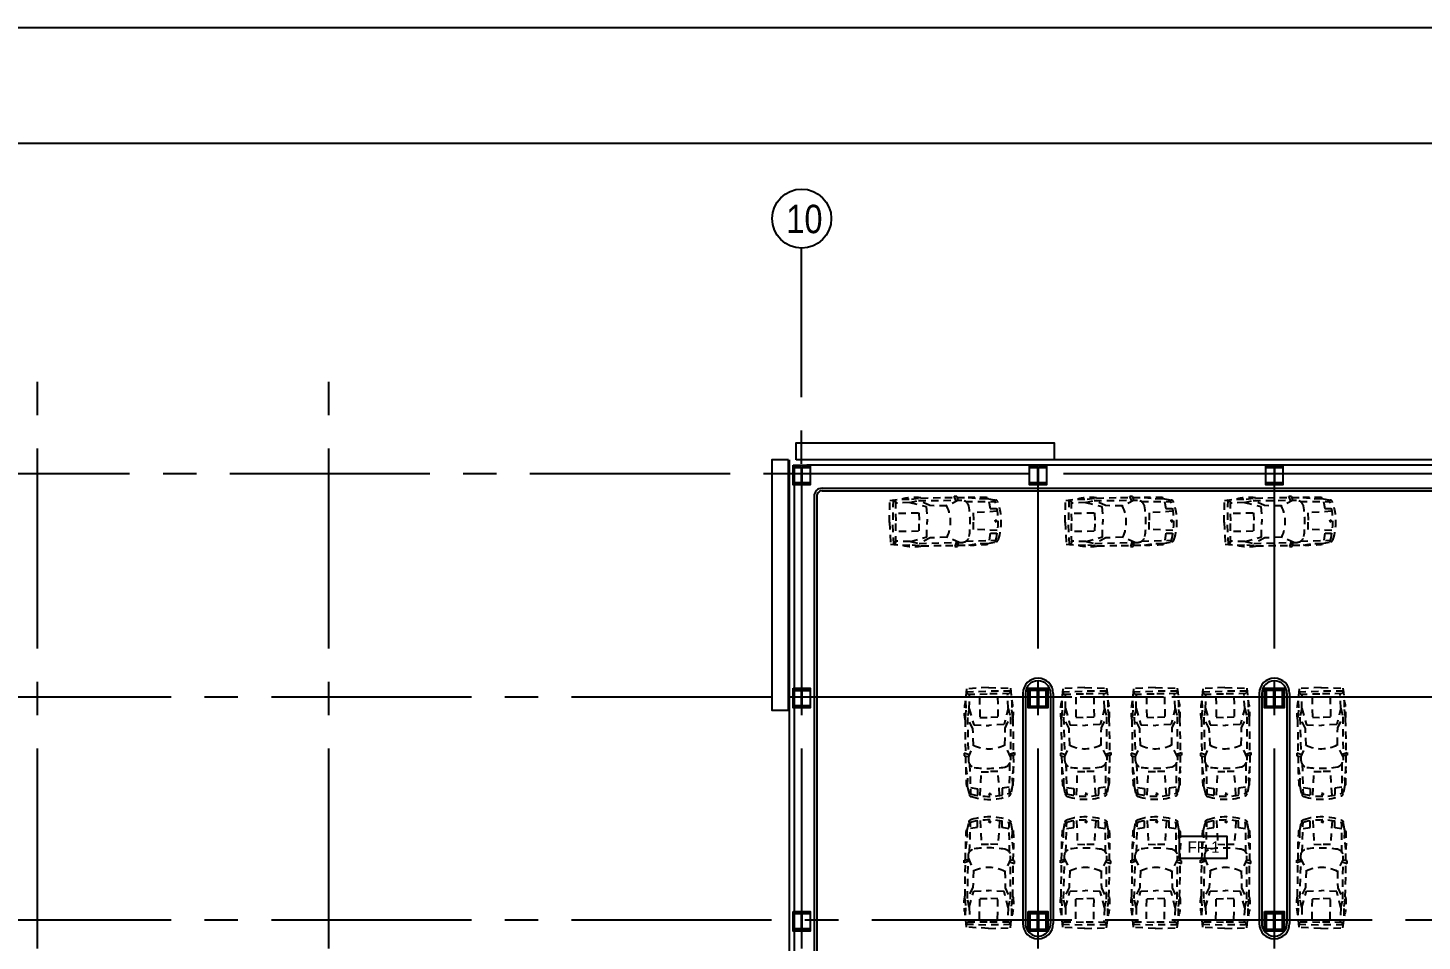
# Model space of a CAD drawing. Header units: millimetres. Extents: x 2148 to 2681, y 758 to 986.
# Drawn here: x 2621.02 to 2647.56, y 968.84 to 986.24 of the extents above; entities that cross this region are included whole.
import ezdxf

# ---------------------------------------------------------------- set-up
doc = ezdxf.new("R2010")
doc.units = ezdxf.units.MM
for name, pattern in [('CENTER', [2, 1.25, -0.25, 0.25, -0.25]), ('CENTER2', [28.575, 19.05, -3.175, 3.175, -3.175]), ('HIDDEN', [0.375, 0.25, -0.125])]:
    doc.linetypes.add(name, pattern=pattern)
for name, color, linetype in [('CL', 1, 'CENTER'), ('cladding', 2, 'Continuous'), ('COL-EX', 2, 'Continuous'), ('COL-IN', 2, 'Continuous'), ('D', 1, 'Continuous'), ('DIM', 20, 'Continuous'), ('DR', 7, 'Continuous'), ('FIXTURE', 1, 'Continuous'), ('HATCH', 8, 'Continuous'), ('S_GRID LINES', 252, 'Continuous'), ('TEXT', 6, 'Continuous'), ('wall', 4, 'Continuous')]:
    doc.layers.add(name, color=color, linetype=linetype)
doc.styles.add('ARIALNW', font='ARIALN.TTF')
doc.styles.add('MMTX$0$ESMX$0$X-OPTA1D', font='x-opta1d')

# ---------------------------------------------------------------- blocks, each defined once
blk = doc.blocks.new('A$C1DB67A09')
at = {"layer": 'Defpoints', "ltscale": 0.5, "elevation": 0}
blk.add_lwpolyline([(7.292, -83.48), (108.892, -83.48), (108.892, -7.28), (7.292, -7.28)], close=True, dxfattribs=at)
at = {"layer": 'wall', "color": 16, "linetype": 'ByBlock', "ltscale": 1.5, "elevation": 0}
blk.add_lwpolyline([(9.492, -81.28), (106.692, -81.28), (106.692, -9.48), (9.492, -9.48)], close=True, dxfattribs=at)
blk = doc.blocks.new('CAR-PL4')
at = {"layer": 'DR', "color": 8, "linetype": 'HIDDEN'}
for p, q in [((-1.106, -0.352), (-1.073, -0.343)), ((-1.084, -0.357), (-1.024, -0.06)), ((-1.074, -0.615), (-1.084, -0.357)), ((-0.972, -0.074), (-1.039, -0.108)), ((-0.991, -1.103), (-0.972, -0.074)), ((-0.973, -0.292), (-0.73, -0.253)), ((-0.73, -0.253), (-0.73, -0.034)), ((-0.637, -0.02), (-0.591, -0.835)), ((-0.34, -0.081), (-0.31, -0.024)), ((-0.307, -0.073), (-0.34, -0.081)), ((-0.303, -0.073), (-0.271, -0.081)), ((-0.271, -0.081), (-0.301, -0.024)), ((0.027, -0.02), (-0.019, -0.835)), ((0.12, -0.253), (0.119, -0.034)), ((0.362, -0.292), (0.12, -0.253)), ((0.361, -0.074), (0.428, -0.108)), ((0.381, -1.103), (0.361, -0.074)), ((0.473, -0.357), (0.413, -0.06)), ((0.495, -0.352), (0.462, -0.343)), ((0.463, -0.615), (0.473, -0.357)), ((-1.127, -1.001), (-1.074, -0.615)), ((-0.591, -0.835), (-0.295, -0.833)), ((-0.019, -0.835), (-0.316, -0.833)), ((0.516, -1.001), (0.463, -0.615)), ((-1.174, -1.393), (-1.024, -1.365)), ((-1.174, -1.485), (-1.174, -1.393)), ((-0.999, -1.426), (-1.174, -1.485)), ((-1.13, -1.385), (-1.127, -1.001)), ((-1.047, -2.715), (-1.033, -1.437)), ((-1.032, -1.366), (-1.03, -1.221)), ((-1.032, -1.337), (-0.843, -1.75)), ((0.421, -1.337), (0.232, -1.75)), ((0.388, -1.426), (0.563, -1.485)), ((0.563, -1.393), (0.414, -1.365)), ((0.421, -1.366), (0.42, -1.221)), ((0.436, -2.715), (0.422, -1.437)), ((0.519, -1.385), (0.516, -1.001)), ((0.563, -1.485), (0.563, -1.393)), ((-1.133, -1.81), (-1.13, -1.47)), ((-1.128, -2.637), (-1.133, -1.81)), ((-0.843, -1.75), (-0.863, -2.33)), ((0.232, -1.75), (0.252, -2.33)), ((0.517, -2.637), (0.522, -1.81)), ((0.522, -1.81), (0.52, -1.47)), ((-0.863, -2.33), (-1.041, -2.697)), ((0.252, -2.33), (0.43, -2.697)), ((-1.094, -2.961), (-1.128, -2.637)), ((-0.98, -3.015), (-1.047, -2.715)), ((-0.98, -3.015), (-0.828, -2.453)), ((-0.828, -2.453), (-0.302, -2.428)), ((-0.618, -2.711), (-0.304, -2.7)), ((-0.616, -3.41), (-0.618, -2.711)), ((0.217, -2.453), (-0.309, -2.428)), ((0.007, -2.711), (-0.306, -2.7)), ((0.005, -3.41), (0.007, -2.711)), ((0.369, -3.015), (0.217, -2.453)), ((0.369, -3.015), (0.436, -2.715)), ((0.483, -2.961), (0.517, -2.637)), ((-1.102, -3.289), (-1.094, -2.961)), ((-1.059, -3.702), (-1.102, -3.289)), ((-0.98, -3.015), (-0.962, -3.514)), ((0.369, -3.015), (0.351, -3.514)), ((0.448, -3.702), (0.491, -3.289)), ((0.491, -3.289), (0.483, -2.961)), ((-1.076, -3.594), (-0.301, -3.614)), ((-1.074, -3.597), (-1.032, -3.514)), ((-0.304, -3.733), (-1.059, -3.702)), ((-1.032, -3.514), (-0.302, -3.514)), ((0.465, -3.594), (-0.31, -3.614)), ((0.421, -3.514), (-0.309, -3.514)), ((-0.307, -3.733), (0.448, -3.702)), ((0.463, -3.597), (0.421, -3.514))]:
    blk.add_line(p, q, dxfattribs=at)
for centre, radius, start, end in [((-0.926, -0.08), 0.1, 99.1082, 168.6925), ((-0.305, -2.397), 2.416, 73.9881, 106.0119), ((-0.305, -1.881), 2.004, 71.4744, 108.5256), ((0.315, -0.08), 0.1, 11.3075, 80.8918), ((4.35, -0.819), 5.477, 175.0805, 181.8902), ((-4.96, -0.819), 5.477, 358.1098, 4.9195), ((-0.305, -4.704), 3.756, 81.9077, 98.0923), ((-0.772, -1.237), 0.259, 103.928, 176.4903), ((0.161, -1.237), 0.259, 3.5097, 76.072), ((-0.305, -2.814), 1.192, 63.3754, 116.6246), ((0.437, -2.887), 1.591, 170.8054, 194.642), ((-1.048, -2.887), 1.591, 345.358, 9.1946)]:
    blk.add_arc(centre, radius, start, end, dxfattribs=at)

msp = doc.modelspace()

# ---------------------------------------------------------------- linework, layer by layer
at = {"ltscale": 0.5}
msp.add_lwpolyline([(2642.9408947, 970.8430129), (2643.8430535, 970.8430129), (2643.8430535, 970.4159811), (2642.9408947, 970.4159811)], close=True, dxfattribs=at)
msp.add_circle((2635.7489709, 982.6047522, 0), 0.5634965)
at = {"layer": 'CL', "color": 1, "linetype": 'ByBlock', "ltscale": 0.5, "elevation": 0}
for points in [[(2635.6438111, 978.0094214), (2635.6438111, 978.3302787), (2640.5591566, 978.3302787), (2640.5591566, 978.0094214)], [(2635.4985175, 978.0094214), (2635.1776602, 978.0094214), (2635.1776602, 973.2385055), (2635.4985175, 973.2385055)]]:
    msp.add_lwpolyline(points, close=True, dxfattribs=at)
at = {"layer": 'cladding', "elevation": 0}
for points in [[(2635.5839329, 977.906811), (2635.9089329, 977.906811), (2635.9089329, 977.531811), (2635.5839329, 977.531811)], [(2640.0839329, 977.906811), (2640.4089329, 977.906811), (2640.4089329, 977.531811), (2640.0839329, 977.531811)], [(2644.5839329, 977.906811), (2644.9089329, 977.906811), (2644.9089329, 977.531811), (2644.5839329, 977.531811)], [(2635.5839329, 973.656811), (2635.9089329, 973.656811), (2635.9089329, 973.281811), (2635.5839329, 973.281811)], [(2640.0589329, 973.656811), (2640.4339329, 973.656811), (2640.4339329, 973.281811), (2640.0589329, 973.281811)], [(2644.5589329, 973.656811), (2644.9339329, 973.656811), (2644.9339329, 973.281811), (2644.5589329, 973.281811)], [(2635.5839329, 969.406811), (2635.9089329, 969.406811), (2635.9089329, 969.031811), (2635.5839329, 969.031811)], [(2640.0589329, 969.406811), (2640.4339329, 969.406811), (2640.4339329, 969.031811), (2640.0589329, 969.031811)], [(2644.5589329, 969.406811), (2644.9339329, 969.406811), (2644.9339329, 969.031811), (2644.5589329, 969.031811)]]:
    msp.add_lwpolyline(points, close=True, dxfattribs=at)
at = {"layer": 'COL-EX', "elevation": 0}
for points in [[(2635.7564709, 977.864311), (2635.8989709, 977.864311), (2635.8989709, 977.894311), (2635.5989709, 977.894311), (2635.5989709, 977.864311), (2635.7414709, 977.864311), (2635.7414709, 977.574311), (2635.5989709, 977.574311), (2635.5989709, 977.544311), (2635.8989709, 977.544311), (2635.8989709, 977.574311), (2635.7564709, 977.574311)], [(2640.2564709, 977.864311), (2640.3989709, 977.864311), (2640.3989709, 977.894311), (2640.0989709, 977.894311), (2640.0989709, 977.864311), (2640.2414709, 977.864311), (2640.2414709, 977.574311), (2640.0989709, 977.574311), (2640.0989709, 977.544311), (2640.3989709, 977.544311), (2640.3989709, 977.574311), (2640.2564709, 977.574311)], [(2644.7564709, 977.864311), (2644.8989709, 977.864311), (2644.8989709, 977.894311), (2644.5989709, 977.894311), (2644.5989709, 977.864311), (2644.7414709, 977.864311), (2644.7414709, 977.574311), (2644.5989709, 977.574311), (2644.5989709, 977.544311), (2644.8989709, 977.544311), (2644.8989709, 977.574311), (2644.7564709, 977.574311)], [(2635.7564709, 973.614311), (2635.8989709, 973.614311), (2635.8989709, 973.644311), (2635.5989709, 973.644311), (2635.5989709, 973.614311), (2635.7414709, 973.614311), (2635.7414709, 973.324311), (2635.5989709, 973.324311), (2635.5989709, 973.294311), (2635.8989709, 973.294311), (2635.8989709, 973.324311), (2635.7564709, 973.324311)], [(2635.7564709, 969.364311), (2635.8989709, 969.364311), (2635.8989709, 969.394311), (2635.5989709, 969.394311), (2635.5989709, 969.364311), (2635.7414709, 969.364311), (2635.7414709, 969.074311), (2635.5989709, 969.074311), (2635.5989709, 969.044311), (2635.8989709, 969.044311), (2635.8989709, 969.074311), (2635.7564709, 969.074311)]]:
    msp.add_lwpolyline(points, close=True, dxfattribs=at)
at = {"layer": 'COL-IN'}
for p, q in [((2640.0739709, 973.644311), (2640.4239709, 973.644311)), ((2640.0739709, 973.294311), (2640.0739709, 973.644311)), ((2640.0739709, 973.619311), (2640.4239709, 973.619311)), ((2640.0989709, 973.319311), (2640.0989709, 973.619311)), ((2640.2364709, 973.319311), (2640.2364709, 973.619311)), ((2640.2614709, 973.319311), (2640.2614709, 973.619311)), ((2640.3989709, 973.619311), (2640.3989709, 973.319311)), ((2640.4239709, 973.644311), (2640.4239709, 973.294311)), ((2644.5739709, 973.644311), (2644.9239709, 973.644311)), ((2644.5739709, 973.294311), (2644.5739709, 973.644311)), ((2644.5739709, 973.619311), (2644.9239709, 973.619311)), ((2644.5989709, 973.319311), (2644.5989709, 973.619311)), ((2644.7364709, 973.319311), (2644.7364709, 973.619311)), ((2644.7614709, 973.319311), (2644.7614709, 973.619311)), ((2644.8989709, 973.619311), (2644.8989709, 973.319311)), ((2644.9239709, 973.644311), (2644.9239709, 973.294311)), ((2640.0739709, 973.319311), (2640.4239709, 973.319311)), ((2640.4239709, 973.294311), (2640.0739709, 973.294311)), ((2644.5739709, 973.319311), (2644.9239709, 973.319311)), ((2644.9239709, 973.294311), (2644.5739709, 973.294311)), ((2640.0739709, 969.394311), (2640.4239709, 969.394311)), ((2640.0739709, 969.044311), (2640.0739709, 969.394311)), ((2640.0739709, 969.369311), (2640.4239709, 969.369311)), ((2640.0989709, 969.069311), (2640.0989709, 969.369311)), ((2640.2364709, 969.069311), (2640.2364709, 969.369311)), ((2640.2614709, 969.069311), (2640.2614709, 969.369311)), ((2640.3989709, 969.369311), (2640.3989709, 969.069311)), ((2640.4239709, 969.394311), (2640.4239709, 969.044311)), ((2644.5739709, 969.394311), (2644.9239709, 969.394311)), ((2644.5739709, 969.044311), (2644.5739709, 969.394311)), ((2644.5739709, 969.369311), (2644.9239709, 969.369311)), ((2644.5989709, 969.069311), (2644.5989709, 969.369311)), ((2644.7364709, 969.069311), (2644.7364709, 969.369311)), ((2644.7614709, 969.069311), (2644.7614709, 969.369311)), ((2644.8989709, 969.369311), (2644.8989709, 969.069311)), ((2644.9239709, 969.394311), (2644.9239709, 969.044311)), ((2640.0739709, 969.069311), (2640.4239709, 969.069311)), ((2640.4239709, 969.044311), (2640.0739709, 969.044311)), ((2644.5739709, 969.069311), (2644.9239709, 969.069311)), ((2644.9239709, 969.044311), (2644.5739709, 969.044311))]:
    msp.add_line(p, q, dxfattribs=at)
at = {"layer": 'D', "ltscale": 0.5}
for p, q in [((2636.136119, 977.4679694, 0), (2653.3684825, 977.4679694, 0)), ((2636.136119, 977.4179694, 0), (2653.3684825, 977.4179694, 0)), ((2635.986119, 977.3179694, 0), (2635.986119, 965.2690907)), ((2636.036119, 977.3179694, 0), (2636.036119, 965.2761175)), ((2639.9592849, 973.5608864, 0), (2639.9592849, 969.1745612, 0)), ((2640.0092849, 973.5608953, 0), (2640.0092849, 969.1745511, 0)), ((2640.488657, 973.5608864, 0), (2640.488657, 969.1746058, 0)), ((2640.538657, 973.5608864, 0), (2640.538657, 969.1746058, 0)), ((2644.4592849, 973.5608864, 0), (2644.4592849, 969.1745612, 0)), ((2644.5092849, 973.5608953, 0), (2644.5092849, 969.1745511, 0)), ((2644.988657, 973.5608864, 0), (2644.988657, 969.1746058, 0)), ((2645.038657, 973.5608864, 0), (2645.038657, 969.1746058, 0))]:
    msp.add_line(p, q, dxfattribs=at)
for centre, radius, start, end in [((2636.136119, 977.3179694, 0.0000004), 0.15, 90, 180.00000003), ((2636.136119, 977.3179694, 0.0000004), 0.1, 90, 180.00000003), ((2640.2489709, 973.5608864, 0.0000001), 0.2896861, 0.00000003, 180.00000003), ((2640.2489709, 973.5608864, 0), 0.2396861, 0.00000004, 180.00000004), ((2644.7489709, 973.5608864, 0.0000001), 0.2896861, 0.00000003, 180.00000003), ((2644.7489709, 973.5608864, 0), 0.2396861, 0.00000004, 180.00000004), ((2640.2489709, 969.1746058, -0.0000001), 0.2896861, 179.99999997, 359.99999997), ((2640.2489709, 969.1746058, 0), 0.2396861, 179.99999996, 359.99999996), ((2644.7489709, 969.1746058, -0.0000001), 0.2896861, 179.99999997, 359.99999997), ((2644.7489709, 969.1746058, 0), 0.2396861, 179.99999996, 359.99999996)]:
    msp.add_arc(centre, radius, start, end, dxfattribs=at)
at = {"layer": 'Defpoints', "ltscale": 0.5, "elevation": 0}
msp.add_lwpolyline([(2579.8500187, 910.0388045), (2681.4500187, 910.0388045), (2681.4500187, 986.2388045), (2579.8500187, 986.2388045)], close=True, dxfattribs=at)
at = {"layer": 'FIXTURE', "linetype": 'ByBlock', "ltscale": 0.5}
for p, q in [((2635.5083431, 978.0110463, 0), (2635.5083431, 960.5176385, 0)), ((2635.6083431, 977.9110463, 0), (2635.6083431, 960.656811, 0)), ((2649.488657, 978.0110463, 0), (2635.748657, 978.0110463, 0)), ((2653.5187965, 977.9110463, 0), (2635.848657, 977.9110463, 0))]:
    msp.add_line(p, q, dxfattribs=at)
at = {"layer": 'HATCH', "linetype": 'CENTER2', "ltscale": 0.2}
msp.add_line((2635.7489709, 973.4910905, 0), (2635.748657, 982.0412557, 0), dxfattribs=at)
at = {"layer": 'HATCH', "linetype": 'CENTER2', "ltscale": 0.5}
for p, q in [((2653.748657, 977.7423299, 0), (2635.508657, 977.7423299, 0)), ((2653.748657, 973.490624, 0), (2635.5083431, 973.490624, 0))]:
    msp.add_line(p, q, dxfattribs=at)
at = {"layer": 'S_GRID LINES', "linetype": 'CENTER2', "ltscale": 0.2}
for p, q in [((2621.1989709, 922.9776771, 0), (2621.1989709, 979.8917928, 0)), ((2626.7489709, 922.9776771, 0), (2626.7489709, 979.8917928, 0)), ((2644.7489709, 922.9776771, 0), (2644.7489709, 977.9110463, 0)), ((2657.2446832, 977.7411715, 0), (2595.6468887, 977.7411715, 0)), ((2635.7489709, 922.9776771, 0), (2635.7489709, 977.7411715, 0)), ((2635.7489709, 922.9776771, 0), (2635.7489709, 977.7411715, 0)), ((2640.2489709, 922.9776771, 0), (2640.2489709, 977.7411715, 0)), ((2658.0372458, 973.4910905, 0), (2595.5264967, 973.4910905, 0)), ((2658.0372458, 969.2420849, 0), (2595.5264967, 969.2420849, 0))]:
    msp.add_line(p, q, dxfattribs=at)

# ---------------------------------------------------------------- block references
at = {"layer": 'DIM', "color": 8}
msp.add_blockref('A$C1DB67A09', (2572.558248, 993.5189005), dxfattribs=at)
at = {"layer": 'HATCH', "color": 8}
for p, xscale, yscale, zscale, rotation in [((2639.4824195, 976.6786612, 0), 0.5524092515375092, 0.5524092515375092, 0.5524092515375092, 270.7916878634857), ((2642.8279313, 976.6786612, 0), 0.5524092515375092, 0.5524092515375092, 0.5524092515375092, 270.7916878634857), ((2645.8540892, 976.6786612, 0), 0.5524092515375092, 0.5524092515375092, 0.5524092515375092, 270.7916878634857), ((2639.1649181, 971.6060529, 0), 0.5524092515229585, 0.5524092515229585, 0.5524092515229585, 180.7916878635065), ((2640.9961026, 971.6076778, 0), 0.5524092515229585, 0.5524092515229585, 0.5524092515229585, 180.7916878635065), ((2642.3422727, 971.6076778, 0), 0.5524092515229585, 0.5524092515229585, 0.5524092515229585, 180.7916878635065), ((2643.6649181, 971.6076778, 0), 0.5524092515229585, 0.5524092515229585, 0.5524092515229585, 180.7916878635065), ((2645.4961026, 971.6076778, 0), 0.5524092515229585, 0.5524092515229585, 0.5524092515229585, 180.7916878635065), ((2639.1649181, 971.1479817, 0), -0.5524092515229585, 0.5524092515261149, 0.5524092515176443, 359.2083121364935), ((2640.9961026, 971.1463568, 0), -0.5524092515229585, 0.5524092515261149, 0.5524092515176443, 359.2083121364935), ((2642.3422727, 971.1463568, 0), -0.5524092515229585, 0.5524092515261149, 0.5524092515176443, 359.2083121364935), ((2643.6649181, 971.1463568, 0), -0.5524092515229585, 0.5524092515261149, 0.5524092515176443, 359.2083121364935), ((2645.4961026, 971.1463568, 0), -0.5524092515229585, 0.5524092515261149, 0.5524092515176443, 359.2083121364935)]:
    msp.add_blockref('CAR-PL4', p, dxfattribs=dict(at, xscale=xscale, yscale=yscale, zscale=zscale, rotation=rotation))

# ---------------------------------------------------------------- texts
at = {"color": 2, "insert": (2643.3991769, 970.6312387), "char_height": 0.21537251, "width": 3.970154439, "attachment_point": 5, "style": 'MMTX$0$ESMX$0$X-OPTA1D'}
msp.add_mtext('FF-1', dxfattribs=at)
at = {"layer": 'TEXT', "insert": (2635.4573196, 982.8681589, 0), "char_height": 0.54, "width": 3.396423809, "attachment_point": 1, "style": 'ARIALNW'}
msp.add_mtext('10', dxfattribs=at)

doc.saveas('drawing.dxf')
